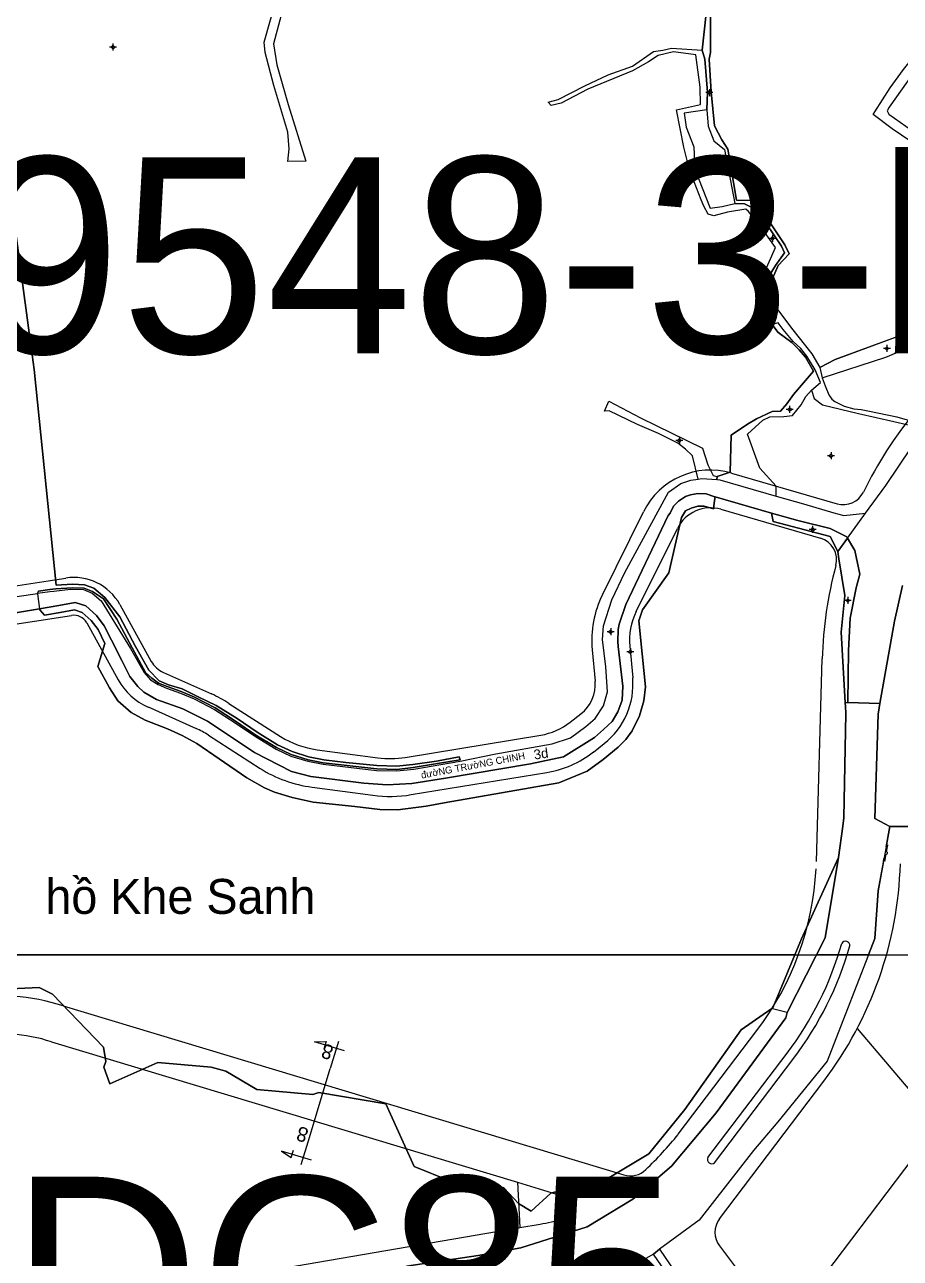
# Model space of a CAD drawing. Extents: x 548357 to 553070, y 1834500 to 1842500.
# Drawn here: x 550659.3 to 550972.2, y 1838391.6 to 1838832.4 of the extents above; entities that cross this region are included whole.
import ezdxf

# ---------------------------------------------------------------- set-up
doc = ezdxf.new("R2010")
doc.units = 0
for name, color, linetype in [('Level 10', 7, 'Continuous'), ('Level 11', 7, 'Continuous'), ('Level 13', 7, 'Continuous'), ('Level 2', 7, 'Continuous'), ('Level 20', 7, 'Continuous'), ('Level 28', 7, 'Continuous'), ('Level 3', 7, 'Continuous'), ('Level 30', 7, 'Continuous'), ('Level 4', 7, 'Continuous'), ('Level 52', 7, 'Continuous'), ('Level 55', 7, 'Continuous'), ('Level 61', 7, 'Continuous'), ('Level 62', 7, 'Continuous'), ('Level 7', 7, 'Continuous')]:
    doc.layers.add(name, color=color, linetype=linetype)

msp = doc.modelspace()

# ---------------------------------------------------------------- linework, layer by layer
at = {"layer": 'Level 10'}
for p, q in [((550943.47, 1838709.92), (550944.3, 1838706.24)), ((550906.66, 1838669.83), (550906.78, 1838670.92)), ((550906.01, 1838663.66), (550926.22, 1838657.85)), ((550953.35, 1838648.96), (550959.8, 1838657.78)), ((550949.87, 1838644.19), (550953.35, 1838648.96)), ((550646.53, 1838620.63), (550664.65, 1838623.69)), ((550953.52, 1838590.17), (550964.94, 1838589.87))]:
    msp.add_line(p, q, dxfattribs=at)
for points in [[(550987.32, 1838726.86), (550984.26, 1838729.92), (550996.68, 1838740.72), (550997.89, 1838740.08), (551012.1, 1838754.97), (551014.91, 1838759.31), (551009.2, 1838765.34), (550999.72, 1838773.75), (550982.67, 1838786.15), (550969.31, 1838795.2), (550962.55, 1838800.33), (550963.12, 1838801.26), (550968.65, 1838809.81), (550973.41, 1838816.42), (550983.25, 1838828.66), (550988.16, 1838833.33), (550989.96, 1838835.79), (550991.79, 1838837.58), (550993.92, 1838836.51), (550995.71, 1838836.97), (550999.46, 1838839.62), (551004.37, 1838844.6), (551008.09, 1838849.04)], [(551011.15, 1838847.54), (551002.6, 1838837.38), (550999.82, 1838834.95), (550993.85, 1838833.15), (550988.63, 1838828.71), (550984.05, 1838824.51), (550976.89, 1838815.16), (550968.24, 1838802.92), (550967.53, 1838801.59), (550968.12, 1838800.45), (550992.43, 1838783.25), (551019.03, 1838759.87), (551016.99, 1838757.6), (551008.65, 1838747.37), (551004.22, 1838741.48), (550997.17, 1838736.85), (550990.51, 1838732.17), (550989.32, 1838727.9)], [(550752.78, 1838842.56), (550748.25, 1838825.59), (550749.47, 1838818.07), (550753.49, 1838803.82), (550759.74, 1838783.59), (550753.36, 1838783.44), (550753.86, 1838788.01), (550753.41, 1838793.93), (550748.41, 1838810.7), (550745.26, 1838822.49), (550744.88, 1838826.1), (550749.18, 1838841.41)], [(550901.47, 1838823.28), (550903.51, 1838843.1)], [(550904.34, 1838836.43), (550904.37, 1838822.41), (550903.9, 1838820.01), (550904.65, 1838808.4), (550905.86, 1838796.18), (550908.41, 1838791.21), (550910.61, 1838787.9), (550913.71, 1838769.62), (550918.65, 1838769.57), (550920.56, 1838767.98), (550925.27, 1838762.32), (550930.95, 1838753.74), (550932.51, 1838750.5), (550928.59, 1838746.34), (550926.57, 1838741.65), (550924.84, 1838739.91), (550926.14, 1838734.51), (550928.11, 1838730.97)], [(550926.41, 1838725.21), (550924.7, 1838725.35), (550922.14, 1838739.49), (550921.59, 1838742.17), (550923.57, 1838743.61), (550927.63, 1838752.71), (550922.37, 1838760.18), (550917.97, 1838765.64), (550916.98, 1838766.48), (550910.45, 1838765.4), (550905.53, 1838764.06), (550903.59, 1838764.64), (550901.99, 1838767.59), (550901.05, 1838769.75), (550896.95, 1838780.53), (550894.83, 1838788.64), (550892.29, 1838802.01), (550900.81, 1838803.82), (550900.74, 1838810.07), (550899.17, 1838821.57), (550891.17, 1838822.7), (550885.69, 1838821.32), (550882.29, 1838819.09), (550876.53, 1838815.94), (550860.6, 1838809.29), (550851.07, 1838804.36), (550847.46, 1838803.46), (550846.33, 1838804.69), (550849.94, 1838805.6), (550859.47, 1838810.52), (550867.78, 1838814.51), (550876.58, 1838817.53), (550884.01, 1838822.79), (550887.41, 1838823.22), (550890.51, 1838823.95), (550901.47, 1838823.28)], [(550903.13, 1838802), (550903.29, 1838808.22), (550902.39, 1838820.03), (550901.47, 1838823.28)], [(550903.13, 1838802), (550894.96, 1838800.71), (550895.75, 1838795.78), (550898.42, 1838788.75), (550898.79, 1838780.81), (550904.32, 1838766.76), (550908.51, 1838767.45), (550913.14, 1838768.52)], [(550903.13, 1838802), (550903.56, 1838796.14), (550905.55, 1838790.91), (550909.39, 1838787.84), (550913.14, 1838768.52)], [(550928.11, 1838730.97), (550926.63, 1838730.99), (550925.23, 1838734.39), (550923.81, 1838740.18), (550927.57, 1838746.34), (550930.8, 1838750.81), (550929.75, 1838753.19), (550924.24, 1838761.35), (550919.93, 1838766.68), (550916.56, 1838768.39), (550913.14, 1838768.52)], [(550655.19, 1838765.03), (550660.91, 1838722.22), (550662.65, 1838709.2), (550670.55, 1838632.07), (550676.39, 1838632.46), (550680.72, 1838632.23), (550684, 1838631.07), (550687.95, 1838627.65), (550693.28, 1838620.78), (550698.94, 1838610.21), (550703.7, 1838601.69), (550707.39, 1838597.97), (550710.66, 1838596.53), (550715.59, 1838595.02), (550720.13, 1838592.85), (550721.3, 1838592.27), (550727.76, 1838589.08), (550735.28, 1838584.49), (550742.41, 1838579.63), (550749.65, 1838575.09), (550754.85, 1838572.62), (550760.71, 1838570.77), (550766.27, 1838569.7), (550774.07, 1838568.78), (550785.16, 1838567.7), (550792.14, 1838567.42), (550797.99, 1838568.07), (550806.53, 1838569.22), (550814.61, 1838570.81), (550814.91, 1838569.74), (550806.86, 1838568.37), (550798.19, 1838566.96), (550792.28, 1838566.3), (550785.12, 1838566.43), (550765.95, 1838568.63), (550760.62, 1838569.65), (550754.55, 1838571.56), (550749.28, 1838574.05), (550741.96, 1838578.56), (550734.67, 1838583.46), (550727.42, 1838588.25), (550720, 1838592.07), (550715.25, 1838594.06), (550710.18, 1838595.87), (550707.11, 1838597.06), (550704.77, 1838598.88), (550702.51, 1838600.9), (550697.68, 1838609.7), (550692.28, 1838619.94), (550687.5, 1838627.18), (550683.55, 1838629.86), (550680.57, 1838630.99), (550676.25, 1838631.15), (550670.5, 1838630.85), (550668.25, 1838630.54), (550664.22, 1838629.98), (550663.92, 1838629.2)], [(550928.11, 1838730.97), (550933.35, 1838723.89), (550940.56, 1838714.73), (550943.47, 1838709.92)], [(550906.78, 1838670.92), (550911.38, 1838672.45), (550911.76, 1838685.72), (550917.59, 1838689.68), (550920.82, 1838691.59), (550926.38, 1838694.16), (550929.36, 1838694.28), (550931.7, 1838696.95), (550934.09, 1838700.28), (550941.17, 1838708.6), (550938.29, 1838713.54), (550936.07, 1838716.23), (550933.48, 1838718.81), (550928.45, 1838722.56), (550926.41, 1838725.21)], [(550940.5, 1838701.8), (550943.74, 1838704.56), (550941.76, 1838709.01), (550938.88, 1838713.95), (550936.73, 1838716.62), (550933.98, 1838719.17), (550930.37, 1838723.45), (550928.56, 1838725.9), (550926.41, 1838725.21)], [(550943.47, 1838709.92), (550948.98, 1838712.72), (550987.32, 1838726.86)], [(550944.3, 1838706.24), (550967.06, 1838713.54), (550982.64, 1838720.18), (550984.79, 1838719.24), (550991.13, 1838722.34)], [(550944.3, 1838706.24), (550945.35, 1838703.35), (550946.7, 1838700.13), (550947.77, 1838698.53), (550948.8, 1838697.69), (550952.11, 1838696.07), (550955.65, 1838695.14), (550958.29, 1838694.86), (550961.21, 1838694.29), (550970.99, 1838692.21), (550970.99, 1838692.25), (550977.16, 1838690.49)], [(550900.01, 1838670.01), (550897.92, 1838678.29), (550895.52, 1838680.7), (550892.68, 1838682.83), (550885.79, 1838686.36), (550878.34, 1838689.52), (550868.17, 1838694.43), (550866.52, 1838694.28), (550868.1, 1838697.86), (550879.39, 1838691.86), (550901.49, 1838681.1), (550903.39, 1838675.11), (550905.35, 1838671.33), (550906.78, 1838670.92)], [(550927.9, 1838663.91), (550927.83, 1838667.52), (550922.04, 1838673.87), (550917.57, 1838686.01), (550923.08, 1838691.08), (550925.54, 1838692.27), (550930.61, 1838692.41), (550933.7, 1838692.68), (550936.76, 1838696.56), (550938.5, 1838699.56), (550940.5, 1838701.8)], [(550940.5, 1838701.8), (550941.39, 1838698.85), (550944.42, 1838696.49), (550957.24, 1838693.4), (550969.88, 1838690.63), (550980.71, 1838688.14)], [(550959.8, 1838657.78), (550967.09, 1838667.75), (550980.71, 1838688.14)], [(550663.92, 1838629.2), (550668.36, 1838629.8), (550669.68, 1838629.98), (550675.75, 1838630.65), (550680.39, 1838630.54), (550683.48, 1838629.24), (550686.67, 1838626.57), (550697.14, 1838609.5), (550702.03, 1838600.89), (550704.32, 1838598.28), (550706.99, 1838596.57), (550709.96, 1838595.26), (550715.03, 1838593.55), (550719.86, 1838591.5), (550727.2, 1838587.74), (550734.49, 1838582.94), (550741.75, 1838578.08), (550749.14, 1838573.48), (550754.37, 1838571.01), (550760.56, 1838569.21), (550765.98, 1838568.14), (550785.06, 1838565.9), (550792.31, 1838565.77), (550798.43, 1838566.31), (550814.92, 1838569.19), (550827.71, 1838571.81), (550847.77, 1838575.37), (550854.41, 1838577.57), (550859.8, 1838581.62), (550863.15, 1838584.5), (550866.17, 1838588.99), (550867.54, 1838593.96), (550866.98, 1838602.95), (550865.83, 1838612.66), (550866.17, 1838617.55), (550869.15, 1838626.9), (550873.79, 1838636.62), (550889.38, 1838665.38), (550893.76, 1838668.42), (550897.33, 1838669.64), (550900.01, 1838670.01)], [(550900.01, 1838670.01), (550901.26, 1838670.18), (550906.66, 1838669.83)], [(550906.66, 1838669.83), (550907.73, 1838669.76), (550927.9, 1838663.91)], [(550646.53, 1838620.63), (550664.65, 1838623.69), (550664.7, 1838623.31), (550666.37, 1838621.34), (550671.98, 1838622.29), (550677.17, 1838623.29), (550679.85, 1838622.38), (550683.07, 1838619.5), (550685.56, 1838616.25), (550688.01, 1838611.27), (550685.47, 1838603.02), (550689.62, 1838595.44), (550692.65, 1838590.81), (550697.32, 1838586.64), (550702.43, 1838583.89), (550710.3, 1838580.72), (550715.63, 1838578.39), (550720.83, 1838575.51), (550728.84, 1838570.07), (550738.67, 1838563.28), (550744.98, 1838559.72), (550748.59, 1838558.14), (550754.94, 1838556.28), (550762.42, 1838554.63), (550777.28, 1838553), (550786.2, 1838551.93), (550792.63, 1838551.83), (550802.79, 1838553.19), (550809.22, 1838554.36), (550850.19, 1838561.51), (550860.29, 1838565.66), (550866.07, 1838569.78), (550871.42, 1838574.2), (550874.09, 1838576.96), (550876.44, 1838580.04), (550879.07, 1838585.43), (550880.6, 1838590.84), (550881.11, 1838595.76), (550878.78, 1838619.39), (550880.14, 1838623.32), (550889.53, 1838636.52), (550894.06, 1838656.33), (550895.52, 1838658.65), (550897.49, 1838659.64), (550899.84, 1838660.35), (550902.17, 1838660.36), (550905.52, 1838659.39), (550905.86, 1838662.39), (550906.01, 1838663.66), (550906.01, 1838663.66), (550926.22, 1838657.85), (550926.76, 1838654.91), (550947.19, 1838649.46), (550949.87, 1838644.19), (550950.3, 1838641.5), (550952.4, 1838628.41), (550951.06, 1838615.33), (550952.57, 1838590.19), (550952.66, 1838588.65), (550952.79, 1838586.46)], [(550664.65, 1838623.69), (550671.52, 1838624.85), (550677.36, 1838625.97), (550681.19, 1838624.67), (550684.99, 1838621.28), (550687.78, 1838617.63), (550690.33, 1838612.44), (550694.04, 1838605.23), (550696.85, 1838599.52), (550699.76, 1838595.88), (550701.94, 1838593.9), (550706.37, 1838591.25), (550715.81, 1838587.95), (550724.59, 1838583.48), (550741.45, 1838572.33), (550754.65, 1838565.59), (550761.53, 1838563.8), (550780.46, 1838561.35), (550788.82, 1838560.74), (550797.7, 1838561.24), (550809.65, 1838563.17), (550840.11, 1838568.33), (550851.82, 1838570.78), (550862.93, 1838577.7), (550866.2, 1838580.49), (550869.3, 1838583.35), (550871.23, 1838586.91), (550872.83, 1838590.99), (550873.01, 1838596), (550871.44, 1838610.22), (550871.34, 1838611.96), (550871.45, 1838616.31), (550871.75, 1838618.2), (550874.11, 1838625.25), (550889.27, 1838656.95), (550890.01, 1838657.83), (550891.19, 1838660.29), (550893, 1838662.07), (550895.43, 1838663.77), (550897.21, 1838664.44), (550899.82, 1838664.84), (550902.83, 1838664.72), (550906, 1838663.66), (550906.01, 1838663.66)], [(550664.65, 1838623.69), (550664.7, 1838623.31), (550666.37, 1838621.34), (550671.98, 1838622.29), (550677.17, 1838623.29), (550679.85, 1838622.38), (550683.07, 1838619.5), (550685.56, 1838616.25), (550688.01, 1838611.27), (550685.47, 1838603.02), (550689.62, 1838595.44), (550692.65, 1838590.81), (550697.32, 1838586.64), (550702.43, 1838583.89), (550710.3, 1838580.72), (550715.63, 1838578.39), (550720.83, 1838575.51), (550728.84, 1838570.07), (550738.67, 1838563.28), (550744.98, 1838559.72), (550748.59, 1838558.14), (550754.94, 1838556.28), (550762.42, 1838554.63), (550777.28, 1838553), (550786.2, 1838551.93), (550792.63, 1838551.83), (550802.79, 1838553.19), (550809.22, 1838554.36), (550850.19, 1838561.51), (550860.29, 1838565.66), (550866.07, 1838569.78), (550871.42, 1838574.2), (550874.09, 1838576.96), (550876.44, 1838580.04), (550879.07, 1838585.43), (550880.6, 1838590.84), (550881.11, 1838595.76), (550878.78, 1838619.39), (550880.14, 1838623.32), (550889.53, 1838636.52), (550894.06, 1838656.33), (550895.52, 1838658.65), (550897.49, 1838659.64), (550899.84, 1838660.35), (550902.17, 1838660.36), (550905.52, 1838659.39), (550905.86, 1838662.39), (550906.01, 1838663.66), (550906.01, 1838663.66)], [(550927.9, 1838663.91), (550937.58, 1838661.21), (550948.49, 1838657.91), (550952.09, 1838657.04), (550959.8, 1838657.78)], [(550926.22, 1838657.85), (550935.56, 1838655.25), (550947.16, 1838652.39), (550953.08, 1838649.42), (550953.35, 1838648.96)], [(550926.22, 1838657.85), (550926.76, 1838654.91), (550947.19, 1838649.46), (550949.87, 1838644.19)], [(550953.35, 1838648.96), (550956.01, 1838644.47), (550957.72, 1838636.1), (550956.41, 1838631.14), (550954.34, 1838620.29), (550953.73, 1838608.76), (550953.52, 1838590.17)], [(550949.87, 1838644.19), (550950.3, 1838641.5), (550952.4, 1838628.41), (550951.06, 1838615.33), (550952.57, 1838590.19), (550953.52, 1838590.17)], [(550964.94, 1838589.87), (550970.1, 1838619.22), (550973.03, 1838631.96)], [(550645.68, 1838626.45), (550649.83, 1838627.08), (550663.85, 1838629.19), (550663.92, 1838629.2)], [(550663.92, 1838629.2), (550663.9, 1838629.14), (550664.18, 1838627.08), (550664.65, 1838623.69)], [(550795.77, 1838388.77), (550821.34, 1838392.56), (550836.61, 1838395.34), (550860.29, 1838402.85), (550876.59, 1838412.74), (550890.47, 1838424.54), (550906.4, 1838443.56), (550931.31, 1838477.52), (550931.74, 1838479.43), (550945.37, 1838506.08), (550950.14, 1838534.81), (550951.69, 1838545.99), (550952.1, 1838548.93), (550952.8, 1838586.3), (550952.79, 1838586.46), (550952.66, 1838588.65), (550952.57, 1838590.19), (550953.52, 1838590.17), (550964.94, 1838589.87)], [(550964.94, 1838589.87), (550964.66, 1838588.31), (550964.26, 1838586.01), (550963.11, 1838548.72), (550968.49, 1838545.91), (550964.3, 1838522.93), (550963.11, 1838505.86), (550946.08, 1838461.99), (550928.45, 1838440.34), (550919.75, 1838430.16), (550900.4, 1838405.21), (550886.19, 1838394.83), (550883.97, 1838393.01), (550871.99, 1838386.25)], [(550990.43, 1838545.81), (550971.35, 1838545.9), (550968.49, 1838545.91), (550963.11, 1838548.72), (550964.26, 1838586.01), (550964.66, 1838588.31), (550964.94, 1838589.87)], [(550952.79, 1838586.46), (550952.8, 1838586.3), (550952.1, 1838548.93), (550951.69, 1838545.99), (550950.14, 1838534.81), (550936.97, 1838505.74), (550934.58, 1838500), (550926.69, 1838481.07), (550923.23, 1838478.65), (550915.39, 1838473.17), (550895.22, 1838444.74), (550882.35, 1838428.96), (550868.66, 1838420.66), (550847.33, 1838414.81), (550840.27, 1838408.42), (550835.82, 1838411.12), (550830.52, 1838416.72), (550819.7, 1838417.49), (550811.5, 1838419.13), (550798.48, 1838424.45), (550788.39, 1838446.84), (550764.47, 1838450.87), (550762.31, 1838450.11), (550742.33, 1838451.88), (550731.21, 1838458.41), (550725.98, 1838459.83), (550706.89, 1838461.58), (550689.75, 1838453.98), (550687.57, 1838459.92), (550688.27, 1838461.88), (550687.43, 1838467.01), (550669.3, 1838485.97), (550664.52, 1838488.38), (550641.36, 1838487.24)], [(550641.36, 1838487.24), (550664.52, 1838488.38), (550669.3, 1838485.97), (550687.43, 1838467.01), (550688.27, 1838461.88), (550687.57, 1838459.92), (550689.75, 1838453.98), (550706.89, 1838461.58), (550725.98, 1838459.83), (550731.21, 1838458.41), (550742.33, 1838451.88), (550762.31, 1838450.11), (550764.47, 1838450.87), (550788.39, 1838446.84), (550798.48, 1838424.45), (550811.5, 1838419.13), (550819.7, 1838417.49), (550830.52, 1838416.72), (550835.82, 1838411.12), (550840.27, 1838408.42), (550847.33, 1838414.81), (550868.66, 1838420.66), (550882.35, 1838428.96), (550895.22, 1838444.74), (550915.39, 1838473.17), (550923.23, 1838478.65), (550926.69, 1838481.07), (550934.58, 1838500), (550936.97, 1838505.74), (550950.14, 1838534.81), (550945.37, 1838506.08), (550931.74, 1838479.43), (550931.31, 1838477.52), (550906.4, 1838443.56), (550890.47, 1838424.54), (550876.59, 1838412.74), (550860.29, 1838402.85), (550836.61, 1838395.34), (550821.34, 1838392.56), (550795.77, 1838388.77)], [(550918.76, 1838344.1), (550917.76, 1838343.79), (550912.54, 1838350.56), (550908.96, 1838353.95), (550904.92, 1838359.58), (550905.32, 1838359.9), (550900.64, 1838367.12), (550901.44, 1838367.68), (550883.97, 1838393.01), (550886.19, 1838394.83), (550905.44, 1838366.54), (550909.77, 1838359.51), (550914.74, 1838352.67), (550917.97, 1838346.92), (550918.76, 1838344.1)]]:
    msp.add_lwpolyline(points, dxfattribs=at)
at = {"layer": 'Level 11'}
for p, q in [((550690.85, 1838825.63), (550690.85, 1838825.01)), ((550690.23, 1838824.38), (550689.6, 1838824.38)), ((550690.85, 1838825.01), (550690.23, 1838824.38)), ((550690.23, 1838824.38), (550690.85, 1838823.76)), ((550691.48, 1838824.38), (550690.85, 1838825.01)), ((550690.85, 1838823.76), (550691.48, 1838824.38)), ((550690.85, 1838823.76), (550690.85, 1838823.13)), ((550692.1, 1838824.38), (550691.48, 1838824.38)), ((550903.36, 1838808.14), (550902.73, 1838808.14)), ((550903.98, 1838808.77), (550903.36, 1838808.14)), ((550903.36, 1838808.14), (550903.98, 1838807.52)), ((550903.98, 1838809.39), (550903.98, 1838808.77)), ((550904.61, 1838808.14), (550903.98, 1838808.77)), ((550903.98, 1838807.52), (550904.61, 1838808.14)), ((550905.23, 1838808.14), (550904.61, 1838808.14)), ((550903.98, 1838807.52), (550903.98, 1838806.89)), ((550903.45, 1838783.54), (550902.82, 1838783.54)), ((550904.07, 1838784.17), (550903.45, 1838783.54)), ((550903.45, 1838783.54), (550904.07, 1838782.92)), ((550904.07, 1838784.79), (550904.07, 1838784.17)), ((550904.7, 1838783.54), (550904.07, 1838784.17)), ((550904.07, 1838782.92), (550904.7, 1838783.54)), ((550904.07, 1838782.92), (550904.07, 1838782.29)), ((550905.32, 1838783.54), (550904.7, 1838783.54)), ((550925.93, 1838756.04), (550925.3, 1838756.04)), ((550926.55, 1838756.67), (550925.93, 1838756.04)), ((550925.93, 1838756.04), (550926.55, 1838755.42)), ((550926.55, 1838757.29), (550926.55, 1838756.67)), ((550927.18, 1838756.04), (550926.55, 1838756.67)), ((550926.55, 1838755.42), (550927.18, 1838756.04)), ((550926.55, 1838755.42), (550926.55, 1838754.79)), ((550927.8, 1838756.04), (550927.18, 1838756.04)), ((550966.8, 1838716.71), (550966.17, 1838716.71)), ((550967.42, 1838717.33), (550966.8, 1838716.71)), ((550966.8, 1838716.71), (550967.42, 1838716.08)), ((550967.42, 1838717.96), (550967.42, 1838717.33)), ((550968.05, 1838716.71), (550967.42, 1838717.33)), ((550967.42, 1838716.08), (550968.05, 1838716.71)), ((550967.42, 1838716.08), (550967.42, 1838715.46)), ((550968.67, 1838716.71), (550968.05, 1838716.71)), ((550932.06, 1838694.91), (550931.43, 1838694.91)), ((550932.68, 1838695.53), (550932.06, 1838694.91)), ((550932.06, 1838694.91), (550932.68, 1838694.28)), ((550932.68, 1838696.16), (550932.68, 1838695.53)), ((550933.31, 1838694.91), (550932.68, 1838695.53)), ((550932.68, 1838694.28), (550933.31, 1838694.91)), ((550932.68, 1838694.28), (550932.68, 1838693.66)), ((550933.93, 1838694.91), (550933.31, 1838694.91)), ((550893.28, 1838685.09), (550893.28, 1838684.47)), ((550892.65, 1838683.84), (550892.03, 1838683.84)), ((550893.28, 1838684.47), (550892.65, 1838683.84)), ((550892.65, 1838683.84), (550893.28, 1838683.22)), ((550893.9, 1838683.84), (550893.28, 1838684.47)), ((550893.28, 1838683.22), (550893.9, 1838683.84)), ((550893.28, 1838683.22), (550893.28, 1838682.59)), ((550894.53, 1838683.84), (550893.9, 1838683.84)), ((550946.84, 1838678.34), (550946.22, 1838678.34)), ((550947.47, 1838678.96), (550946.84, 1838678.34)), ((550946.84, 1838678.34), (550947.47, 1838677.71)), ((550947.47, 1838679.59), (550947.47, 1838678.96)), ((550948.09, 1838678.34), (550947.47, 1838678.96)), ((550947.47, 1838677.71), (550948.09, 1838678.34)), ((550947.47, 1838677.71), (550947.47, 1838677.09)), ((550948.72, 1838678.34), (550948.09, 1838678.34)), ((550940.28, 1838652.06), (550939.65, 1838652.06)), ((550940.9, 1838652.68), (550940.28, 1838652.06)), ((550940.28, 1838652.06), (550940.9, 1838651.43)), ((550940.9, 1838653.31), (550940.9, 1838652.68)), ((550941.53, 1838652.06), (550940.9, 1838652.68)), ((550940.9, 1838651.43), (550941.53, 1838652.06)), ((550940.9, 1838651.43), (550940.9, 1838650.81)), ((550942.15, 1838652.06), (550941.53, 1838652.06)), ((550953.44, 1838627.28), (550952.82, 1838626.65)), ((550953.44, 1838627.9), (550953.44, 1838627.28)), ((550954.07, 1838626.65), (550953.44, 1838627.28)), ((550952.82, 1838626.65), (550952.19, 1838626.65)), ((550952.82, 1838626.65), (550953.44, 1838626.03)), ((550953.44, 1838626.03), (550954.07, 1838626.65)), ((550953.44, 1838626.03), (550953.44, 1838625.4)), ((550954.69, 1838626.65), (550954.07, 1838626.65)), ((550868.1, 1838615.46), (550867.48, 1838615.46)), ((550868.73, 1838616.08), (550868.1, 1838615.46)), ((550868.1, 1838615.46), (550868.73, 1838614.83)), ((550868.73, 1838616.71), (550868.73, 1838616.08)), ((550869.35, 1838615.46), (550868.73, 1838616.08)), ((550868.73, 1838614.83), (550869.35, 1838615.46)), ((550868.73, 1838614.83), (550868.73, 1838614.21)), ((550869.98, 1838615.46), (550869.35, 1838615.46)), ((550875.76, 1838609.58), (550875.76, 1838608.96)), ((550875.13, 1838608.33), (550874.51, 1838608.33)), ((550875.76, 1838608.96), (550875.13, 1838608.33)), ((550875.13, 1838608.33), (550875.76, 1838607.71)), ((550876.38, 1838608.33), (550875.76, 1838608.96)), ((550875.76, 1838607.71), (550876.38, 1838608.33)), ((550875.76, 1838607.71), (550875.76, 1838607.08)), ((550877.01, 1838608.33), (550876.38, 1838608.33))]:
    msp.add_line(p, q, dxfattribs=at)
for centre in [(550690.85, 1838824.38), (550903.98, 1838808.14), (550904.07, 1838783.54), (550926.55, 1838756.04), (550967.42, 1838716.71), (550932.68, 1838694.91), (550893.28, 1838683.84), (550947.47, 1838678.34), (550940.9, 1838652.06), (550953.44, 1838626.65), (550868.73, 1838615.46), (550875.76, 1838608.33)]:
    msp.add_circle(centre, 0.15, dxfattribs=at)
at = {"layer": 'Level 13'}
for points in [[(550762.92, 1838468.99), (550767.08, 1838469.01), (550766.27, 1838466.29)], [(550773.59, 1838465.78), (550762.92, 1838468.99)], [(550771.41, 1838469.08), (550768.49, 1838459.38)], [(550761.08, 1838434.8), (550768.49, 1838459.38)], [(550758.16, 1838425.11), (550761.08, 1838434.8)], [(550751.13, 1838429.87), (550754.59, 1838427.56), (550755.41, 1838430.27)], [(550761.8, 1838426.66), (550751.13, 1838429.87)]]:
    msp.add_lwpolyline(points, dxfattribs=at)
at = {"layer": 'Level 2'}
for p, q in [((550928.56, 1838725.9), (550926.41, 1838725.21)), ((550926.41, 1838725.21), (550928.45, 1838722.56)), ((550930.37, 1838723.45), (550928.56, 1838725.9)), ((550987.32, 1838726.86), (550948.98, 1838712.72)), ((550933.98, 1838719.17), (550930.37, 1838723.45)), ((550936.07, 1838716.23), (550938.29, 1838713.54)), ((550948.98, 1838712.72), (550943.47, 1838709.92)), ((550943.74, 1838704.56), (550941.76, 1838709.01)), ((550943.47, 1838709.92), (550944.3, 1838706.24)), ((550940.5, 1838701.8), (550943.74, 1838704.56)), ((550934.09, 1838700.28), (550931.7, 1838696.95)), ((550926.38, 1838694.16), (550920.82, 1838691.59)), ((550929.36, 1838694.28), (550926.38, 1838694.16)), ((550931.7, 1838696.95), (550929.36, 1838694.28)), ((550917.59, 1838689.68), (550911.76, 1838685.72)), ((550920.82, 1838691.59), (550917.59, 1838689.68)), ((550906.78, 1838670.92), (550906.66, 1838669.83)), ((550906.01, 1838663.66), (550905.86, 1838662.39)), ((550926.22, 1838657.85), (550906.01, 1838663.66)), ((550905.52, 1838659.39), (550902.17, 1838660.36)), ((550905.86, 1838662.39), (550905.52, 1838659.39)), ((550894.06, 1838656.33), (550889.53, 1838636.52)), ((550935.56, 1838655.25), (550926.22, 1838657.85)), ((550926.76, 1838654.91), (550926.22, 1838657.85)), ((550947.19, 1838649.46), (550926.76, 1838654.91)), ((550947.16, 1838652.39), (550935.56, 1838655.25)), ((550953.08, 1838649.42), (550947.16, 1838652.39)), ((550949.87, 1838644.19), (550947.19, 1838649.46)), ((550953.35, 1838648.96), (550953.08, 1838649.42)), ((550949.87, 1838644.19), (550953.35, 1838648.96)), ((550953.35, 1838648.96), (550949.87, 1838644.19)), ((550950.3, 1838641.5), (550949.87, 1838644.19)), ((550952.4, 1838628.41), (550950.3, 1838641.5)), ((550952.4, 1838628.41), (550951.06, 1838615.33)), ((550951.06, 1838615.33), (550952.4, 1838628.41)), ((550954.34, 1838620.29), (550956.41, 1838631.14)), ((550666.37, 1838621.34), (550664.7, 1838623.31)), ((550685.56, 1838616.25), (550683.07, 1838619.5)), ((550878.78, 1838619.39), (550881.11, 1838595.76)), ((550953.73, 1838608.76), (550954.34, 1838620.29)), ((550951.06, 1838615.33), (550952.57, 1838590.19)), ((550952.57, 1838590.19), (550951.06, 1838615.33)), ((550881.11, 1838595.76), (550880.6, 1838590.84)), ((550880.6, 1838590.84), (550879.07, 1838585.43)), ((550952.66, 1838588.65), (550952.57, 1838590.19)), ((550952.79, 1838586.46), (550952.66, 1838588.65)), ((550964.66, 1838588.31), (550964.26, 1838586.01)), ((550964.94, 1838589.87), (550964.66, 1838588.31)), ((550702.43, 1838583.89), (550697.32, 1838586.64)), ((550710.3, 1838580.72), (550702.43, 1838583.89)), ((550879.07, 1838585.43), (550876.44, 1838580.04)), ((550952.8, 1838586.3), (550952.79, 1838586.46)), ((550964.26, 1838586.01), (550963.11, 1838548.72)), ((550715.63, 1838578.39), (550710.3, 1838580.72)), ((550876.44, 1838580.04), (550874.09, 1838576.96)), ((550720.83, 1838575.51), (550715.63, 1838578.39)), ((550874.09, 1838576.96), (550871.42, 1838574.2)), ((550871.42, 1838574.2), (550866.07, 1838569.78)), ((550860.29, 1838565.66), (550850.19, 1838561.51)), ((550866.07, 1838569.78), (550860.29, 1838565.66)), ((550754.94, 1838556.28), (550748.59, 1838558.14)), ((550762.42, 1838554.63), (550754.94, 1838556.28)), ((550963.11, 1838548.72), (550968.49, 1838545.91)), ((550950.14, 1838534.81), (550951.69, 1838545.99)), ((550915.39, 1838473.17), (550923.23, 1838478.65)), ((550923.23, 1838478.65), (550926.69, 1838481.07)), ((550895.22, 1838444.74), (550915.39, 1838473.17)), ((550687.43, 1838467.01), (550688.27, 1838461.88)), ((550688.27, 1838461.88), (550687.57, 1838459.92)), ((550882.35, 1838428.96), (550895.22, 1838444.74)), ((550868.66, 1838420.66), (550882.35, 1838428.96)), ((550847.33, 1838414.81), (550868.66, 1838420.66)), ((550819.7, 1838417.49), (550830.52, 1838416.72)), ((550830.52, 1838416.72), (550835.82, 1838411.12))]:
    msp.add_line(p, q, dxfattribs=at)
for points in [[(550928.45, 1838722.56), (550933.48, 1838718.81), (550936.07, 1838716.23)], [(550944.3, 1838706.24), (550967.06, 1838713.54), (550982.64, 1838720.18)], [(550941.76, 1838709.01), (550938.88, 1838713.95), (550936.73, 1838716.62), (550933.98, 1838719.17)], [(550938.29, 1838713.54), (550941.17, 1838708.6), (550934.09, 1838700.28)], [(550936.76, 1838696.56), (550938.5, 1838699.56), (550940.5, 1838701.8)], [(550927.83, 1838667.52), (550922.04, 1838673.87), (550917.57, 1838686.01), (550923.08, 1838691.08), (550925.54, 1838692.27), (550930.61, 1838692.41), (550933.7, 1838692.68), (550936.76, 1838696.56)], [(550911.76, 1838685.72), (550911.38, 1838672.45), (550906.78, 1838670.92)], [(550906.66, 1838669.83), (550907.73, 1838669.76), (550927.9, 1838663.91), (550927.83, 1838667.52)], [(550902.17, 1838660.36), (550899.84, 1838660.35), (550897.49, 1838659.64), (550895.52, 1838658.65), (550894.06, 1838656.33)], [(550926.22, 1838657.85), (550926.76, 1838654.91), (550947.19, 1838649.46), (550949.87, 1838644.19)], [(550956.41, 1838631.14), (550957.72, 1838636.1), (550956.01, 1838644.47), (550953.35, 1838648.96)], [(550949.87, 1838644.19), (550950.3, 1838641.5), (550952.4, 1838628.41)], [(550889.53, 1838636.52), (550880.14, 1838623.32), (550878.78, 1838619.39)], [(550973.03, 1838631.96), (550970.1, 1838619.22), (550964.94, 1838589.87)], [(550664.7, 1838623.31), (550664.65, 1838623.69), (550646.53, 1838620.63), (550646.89, 1838618.05)], [(550683.07, 1838619.5), (550679.85, 1838622.38), (550677.17, 1838623.29), (550671.98, 1838622.29), (550666.37, 1838621.34)], [(550697.32, 1838586.64), (550692.65, 1838590.81), (550689.62, 1838595.44), (550685.47, 1838603.02), (550688.01, 1838611.27), (550685.56, 1838616.25)], [(550952.57, 1838590.19), (550953.52, 1838590.17), (550953.73, 1838608.76)], [(550951.69, 1838545.99), (550952.1, 1838548.93), (550952.8, 1838586.3)], [(550738.67, 1838563.28), (550728.84, 1838570.07), (550720.83, 1838575.51)], [(550748.59, 1838558.14), (550744.98, 1838559.72), (550738.67, 1838563.28)], [(550850.19, 1838561.51), (550809.22, 1838554.36), (550802.79, 1838553.19)], [(550802.79, 1838553.19), (550792.63, 1838551.83), (550786.2, 1838551.93), (550777.28, 1838553), (550762.42, 1838554.63)], [(550968.49, 1838545.91), (550971.35, 1838545.9), (550990.43, 1838545.81)], [(550926.69, 1838481.07), (550934.58, 1838500), (550936.97, 1838505.74), (550950.14, 1838534.81)], [(550641.36, 1838487.24), (550664.52, 1838488.38), (550669.3, 1838485.97), (550687.43, 1838467.01)], [(550687.57, 1838459.92), (550689.75, 1838453.98), (550706.89, 1838461.58)], [(550706.89, 1838461.58), (550725.98, 1838459.83), (550731.21, 1838458.41)], [(550731.21, 1838458.41), (550742.33, 1838451.88), (550762.31, 1838450.11)], [(550762.31, 1838450.11), (550764.47, 1838450.87), (550788.39, 1838446.84), (550798.48, 1838424.45)], [(550798.48, 1838424.45), (550811.5, 1838419.13), (550819.7, 1838417.49)], [(550835.82, 1838411.12), (550840.27, 1838408.42), (550847.33, 1838414.81)]]:
    msp.add_lwpolyline(points, dxfattribs=at)
at = {"layer": 'Level 20'}
msp.add_lwpolyline([(550973.03, 1838631.96), (550970.1, 1838619.22), (550964.94, 1838589.87), (550953.52, 1838590.17), (550953.73, 1838608.76), (550954.34, 1838620.29), (550956.41, 1838631.14), (550957.72, 1838636.1), (550956.01, 1838644.47), (550953.35, 1838648.96), (550959.8, 1838657.78), (550967.09, 1838667.75), (550980.71, 1838688.14)], dxfattribs=at)
at = {"layer": 'Level 3'}
for p, q in [((550901.47, 1838823.28), (550902.39, 1838820.03)), ((550903.9, 1838820.01), (550904.37, 1838822.41)), ((550902.39, 1838820.03), (550903.29, 1838808.22)), ((550904.65, 1838808.4), (550903.9, 1838820.01)), ((550920.56, 1838767.98), (550918.65, 1838769.57)), ((550919.93, 1838766.68), (550924.24, 1838761.35)), ((550924.24, 1838761.35), (550929.75, 1838753.19)), ((550930.8, 1838750.81), (550927.57, 1838746.34)), ((550929.75, 1838753.19), (550930.8, 1838750.81)), ((550927.57, 1838746.34), (550923.81, 1838740.18)), ((550923.81, 1838740.18), (550925.23, 1838734.39)), ((550925.23, 1838734.39), (550926.63, 1838730.99)), ((550926.63, 1838730.99), (550928.11, 1838730.97)), ((550895.43, 1838663.77), (550893, 1838662.07)), ((550897.21, 1838664.44), (550895.43, 1838663.77)), ((550906, 1838663.66), (550902.83, 1838664.72)), ((550906.01, 1838663.66), (550906, 1838663.66)), ((550893, 1838662.07), (550891.19, 1838660.29)), ((550889.27, 1838656.95), (550874.11, 1838625.25)), ((550889.53, 1838636.52), (550894.06, 1838656.33)), ((550880.14, 1838623.32), (550889.53, 1838636.52)), ((550676.25, 1838631.15), (550680.57, 1838630.99)), ((550671.98, 1838622.29), (550677.17, 1838623.29)), ((550677.17, 1838623.29), (550679.85, 1838622.38)), ((550681.19, 1838624.67), (550677.36, 1838625.97)), ((550874.11, 1838625.25), (550871.75, 1838618.2)), ((550679.85, 1838622.38), (550683.07, 1838619.5)), ((550683.07, 1838619.5), (550685.56, 1838616.25)), ((550690.33, 1838612.44), (550687.78, 1838617.63)), ((550694.04, 1838605.23), (550690.33, 1838612.44)), ((550685.47, 1838603.02), (550689.62, 1838595.44)), ((550707.11, 1838597.06), (550710.18, 1838595.87)), ((550715.59, 1838595.02), (550710.66, 1838596.53)), ((550710.18, 1838595.87), (550715.25, 1838594.06)), ((550873.01, 1838596), (550872.83, 1838590.99)), ((550872.83, 1838590.99), (550871.23, 1838586.91)), ((550879.07, 1838585.43), (550880.6, 1838590.84)), ((550697.32, 1838586.64), (550702.43, 1838583.89)), ((550702.43, 1838583.89), (550710.3, 1838580.72)), ((550869.3, 1838583.35), (550866.2, 1838580.49)), ((550871.23, 1838586.91), (550869.3, 1838583.35)), ((550876.44, 1838580.04), (550879.07, 1838585.43)), ((550710.3, 1838580.72), (550715.63, 1838578.39)), ((550866.2, 1838580.49), (550862.93, 1838577.7)), ((550874.09, 1838576.96), (550876.44, 1838580.04)), ((550715.63, 1838578.39), (550720.83, 1838575.51)), ((550862.93, 1838577.7), (550851.82, 1838570.78)), ((550871.42, 1838574.2), (550874.09, 1838576.96)), ((550749.28, 1838574.05), (550754.55, 1838571.56)), ((550754.55, 1838571.56), (550760.62, 1838569.65)), ((550766.27, 1838569.7), (550760.71, 1838570.77)), ((550866.07, 1838569.78), (550871.42, 1838574.2)), ((550792.14, 1838567.42), (550785.16, 1838567.7)), ((550797.99, 1838568.07), (550792.14, 1838567.42)), ((550806.53, 1838569.22), (550797.99, 1838568.07)), ((550806.86, 1838568.37), (550814.91, 1838569.74)), ((550850.19, 1838561.51), (550860.29, 1838565.66)), ((550860.29, 1838565.66), (550866.07, 1838569.78)), ((550738.67, 1838563.28), (550744.98, 1838559.72)), ((550788.82, 1838560.74), (550780.46, 1838561.35)), ((550797.7, 1838561.24), (550788.82, 1838560.74)), ((550809.65, 1838563.17), (550797.7, 1838561.24)), ((550792.63, 1838551.83), (550802.79, 1838553.19))]:
    msp.add_line(p, q, dxfattribs=at)
for points in [[(550904.79, 1838857.16), (550903.51, 1838843.1), (550901.47, 1838823.28)], [(550904.37, 1838822.41), (550904.34, 1838836.43), (550904.84, 1838840.19)], [(550903.29, 1838808.22), (550903.13, 1838802), (550903.56, 1838796.14), (550905.55, 1838790.91), (550909.39, 1838787.84), (550913.14, 1838768.52)], [(550908.41, 1838791.21), (550905.86, 1838796.18), (550904.65, 1838808.4)], [(550918.65, 1838769.57), (550913.71, 1838769.62), (550910.61, 1838787.9), (550908.41, 1838791.21)], [(550913.14, 1838768.52), (550916.56, 1838768.39), (550919.93, 1838766.68)], [(550680.72, 1838632.23), (550676.39, 1838632.46), (550670.55, 1838632.07), (550662.65, 1838709.2), (550660.91, 1838722.22), (550655.19, 1838765.03), (550645.82, 1838763.05)], [(550928.11, 1838730.97), (550926.14, 1838734.51), (550924.84, 1838739.91), (550926.57, 1838741.65), (550928.59, 1838746.34), (550932.51, 1838750.5), (550930.95, 1838753.74), (550925.27, 1838762.32), (550920.56, 1838767.98)], [(550902.83, 1838664.72), (550899.82, 1838664.84), (550897.21, 1838664.44)], [(550902.17, 1838660.36), (550905.52, 1838659.39), (550905.86, 1838662.39), (550906.01, 1838663.66)], [(550891.19, 1838660.29), (550890.01, 1838657.83), (550889.27, 1838656.95)], [(550894.06, 1838656.33), (550895.52, 1838658.65), (550897.49, 1838659.64), (550899.84, 1838660.35), (550902.17, 1838660.36)], [(550693.28, 1838620.78), (550687.95, 1838627.65), (550684, 1838631.07), (550680.72, 1838632.23)], [(550639.95, 1838626.61), (550645.08, 1838627.32), (550645.68, 1838626.45), (550649.83, 1838627.08), (550663.85, 1838629.19), (550663.92, 1838629.2), (550664.22, 1838629.98)], [(550664.22, 1838629.98), (550668.25, 1838630.54), (550670.5, 1838630.85), (550676.25, 1838631.15)], [(550680.57, 1838630.99), (550683.55, 1838629.86), (550687.5, 1838627.18)], [(550687.5, 1838627.18), (550692.28, 1838619.94), (550697.68, 1838609.7)], [(550677.36, 1838625.97), (550671.52, 1838624.85), (550664.65, 1838623.69)], [(550664.65, 1838623.69), (550664.7, 1838623.31), (550666.37, 1838621.34), (550671.98, 1838622.29)], [(550687.78, 1838617.63), (550684.99, 1838621.28), (550681.19, 1838624.67)], [(550880.6, 1838590.84), (550881.11, 1838595.76), (550878.78, 1838619.39), (550880.14, 1838623.32)], [(550710.66, 1838596.53), (550707.39, 1838597.97), (550703.7, 1838601.69), (550698.94, 1838610.21), (550693.28, 1838620.78)], [(550685.56, 1838616.25), (550688.01, 1838611.27), (550685.47, 1838603.02)], [(550871.75, 1838618.2), (550871.45, 1838616.31), (550871.34, 1838611.96)], [(550697.68, 1838609.7), (550702.51, 1838600.9), (550704.77, 1838598.88), (550707.11, 1838597.06)], [(550871.34, 1838611.96), (550871.44, 1838610.22), (550873.01, 1838596)], [(550699.76, 1838595.88), (550696.85, 1838599.52), (550694.04, 1838605.23)], [(550689.62, 1838595.44), (550692.65, 1838590.81), (550697.32, 1838586.64)], [(550724.59, 1838583.48), (550715.81, 1838587.95), (550706.37, 1838591.25), (550701.94, 1838593.9), (550699.76, 1838595.88)], [(550715.25, 1838594.06), (550720, 1838592.07), (550727.42, 1838588.25), (550734.67, 1838583.46), (550741.96, 1838578.56), (550749.28, 1838574.05)], [(550735.28, 1838584.49), (550727.76, 1838589.08), (550721.3, 1838592.27), (550720.13, 1838592.85), (550715.59, 1838595.02)], [(550754.65, 1838565.59), (550741.45, 1838572.33), (550724.59, 1838583.48)], [(550749.65, 1838575.09), (550742.41, 1838579.63), (550735.28, 1838584.49)], [(550720.83, 1838575.51), (550728.84, 1838570.07), (550738.67, 1838563.28)], [(550760.71, 1838570.77), (550754.85, 1838572.62), (550749.65, 1838575.09)], [(550814.91, 1838569.74), (550814.61, 1838570.81), (550806.53, 1838569.22)], [(550851.82, 1838570.78), (550840.11, 1838568.33), (550809.65, 1838563.17)], [(550780.46, 1838561.35), (550761.53, 1838563.8), (550754.65, 1838565.59)], [(550760.62, 1838569.65), (550765.95, 1838568.63), (550785.12, 1838566.43), (550792.28, 1838566.3), (550798.19, 1838566.96), (550806.86, 1838568.37)], [(550785.16, 1838567.7), (550774.07, 1838568.78), (550766.27, 1838569.7)], [(550802.79, 1838553.19), (550809.22, 1838554.36), (550850.19, 1838561.51)], [(550744.98, 1838559.72), (550748.59, 1838558.14), (550754.94, 1838556.28)], [(550754.94, 1838556.28), (550762.42, 1838554.63), (550777.28, 1838553)], [(550777.28, 1838553), (550786.2, 1838551.93), (550792.63, 1838551.83)]]:
    msp.add_lwpolyline(points, dxfattribs=at)
at = {"layer": 'Level 30'}
for p, q in [((550911.9, 1838672.18), (550949.61, 1838661.22)), ((550865.78, 1838628.71), (550880.47, 1838658.36)), ((550908.13, 1838659.21), (550943.69, 1838648.88)), ((550877.88, 1838622.71), (550892.56, 1838652.37)), ((550693.31, 1838625.21), (550704.57, 1838604.87)), ((550625.05, 1838613.55), (550676.07, 1838621.31)), ((550681.5, 1838618.67), (550692.76, 1838598.33)), ((550875.56, 1838610.26), (550876.59, 1838599.04)), ((550862.11, 1838609.03), (550863.15, 1838597.8)), ((550942.24, 1838533.42), (550944.31, 1838605.75)), ((550708.89, 1838600.9), (550726.06, 1838593.24)), ((550703.39, 1838588.58), (550720.55, 1838580.91)), ((550732.29, 1838589.87), (550750.71, 1838578.01)), ((550854.26, 1838583.14), (550858.11, 1838586.14)), ((550724.98, 1838578.51), (550743.5, 1838566.6)), ((550795.27, 1838570.58), (550843.72, 1838578.53)), ((550862.57, 1838572.5), (550866.41, 1838575.5)), ((550763.82, 1838573.33), (550785.55, 1838570.42)), ((550797.46, 1838557.26), (550845.9, 1838565.2)), ((550762.03, 1838559.94), (550783.77, 1838557.04)), ((550673.07, 1838481.78), (550873.44, 1838421.4)), ((550892.88, 1838435.92), (550920.98, 1838473.01)), ((550956.84, 1838473.72), (550979.68, 1838446.83)), ((550668.94, 1838468.93), (550835.44, 1838418.75)), ((550903.5, 1838427.58), (550931.74, 1838464.86)), ((550905.86, 1838425.73), (550934.13, 1838463.05)), ((550907.61, 1838405.68), (550944.89, 1838454.89)), ((550930.3, 1838366.08), (550980.1, 1838431.81)), ((550835.44, 1838418.75), (550836.25, 1838402.55)), ((550748.13, 1838387.52), (550836.25, 1838402.55)), ((550836.25, 1838402.55), (550843.53, 1838403.79)), ((550907.61, 1838396.02), (550930.3, 1838366.08))]:
    msp.add_line(p, q, dxfattribs=at)
for points in [[(550623.02, 1838626.9), (550649.03, 1838630.85), (550667.75, 1838633.7), (550674, 1838634.65)], [(550835.44, 1838418.75), (550850.93, 1838414.09), (550851.5, 1838405.64)]]:
    msp.add_lwpolyline(points, dxfattribs=at)
for centre, radius, start, end in [((551089.25, 1838601.61), 145, 127.2058, 153.9083), ((550904.44, 1838646.49), 26.75, 73.805, 153.6501), ((550951.84, 1838668.9), 8, 253.805, 333.9083), ((550904.44, 1838646.49), 13.25, 73.805, 153.6499), ((550941.46, 1838641.2), 8, 345.0047, 73.805), ((551089.25, 1838601.61), 145, 165.0047, 178.3637), ((550676.91, 1838616.12), 18.75, 28.9799, 98.9246), ((550898.71, 1838612.39), 36.75, 153.6499, 185.2573), ((550676.91, 1838616.12), 5.25, 28.9799, 99.1784), ((550898.71, 1838612.39), 23.25, 153.6499, 185.2573), ((550712.67, 1838609.35), 9.25, 208.9799, 245.9339), ((550712.67, 1838609.35), 22.75, 208.9799, 245.9339), ((550849.95, 1838596.59), 13.25, 307.9769, 5.2573), ((550849.95, 1838596.59), 26.75, 307.9769, 5.2573), ((550707, 1838550.55), 46.75, 57.2467, 65.9339), ((550839.95, 1838601.47), 23.25, 279.3178, 307.9769), ((550707, 1838550.55), 33.25, 57.2467, 65.9339), ((550768.22, 1838606.28), 33.25, 238.2336, 262.3935), ((550789.89, 1838603.39), 33.25, 262.493, 279.3178), ((550839.95, 1838601.47), 36.75, 279.3178, 307.9769), ((550768.22, 1838606.28), 46.75, 238.079, 262.3935), ((550789.89, 1838603.39), 46.75, 262.4774, 279.3178), ((550837.29, 1838536.42), 105, 322.8512, 356.9259), ((550837.29, 1838536.42), 135, 322.8512, 358.3637), ((550837.29, 1838536.42), 118.5, 322.8512, 344.151), ((550952.65, 1838503.37), 1.53, 354.9, 153.4019), ((550837.29, 1838536.42), 121.5, 322.8512, 344.151), ((550650.51, 1838411.83), 73.5, 72.1299, 100.1852), ((550650.51, 1838411.83), 60, 72.1126, 100.1852), ((550788.16, 1838520.4), 134.55, 313.7976, 321.0778), ((550904.87, 1838426.9), 1.53, 153.4617, 310.5712), ((550875.75, 1838429.06), 8, 253.23, 313.7976), ((550831.75, 1838472.8), 70, 279.6827, 286.3831), ((550913.99, 1838400.85), 8, 142.8512, 217.1514)]:
    msp.add_arc(centre, radius, start, end, dxfattribs=at)
at = {"layer": 'Level 52'}
for p, q in [((550968.49, 1838545.91), (550964.3, 1838522.93)), ((550990.43, 1838545.81), (550968.49, 1838545.91)), ((550967.27, 1838536.83), (550967.76, 1838539.36)), ((550966.64, 1838533.46), (550967.12, 1838536.04)), ((550967.22, 1838538.58), (550967.16, 1838538.59)), ((550967.29, 1838536.83), (550967.27, 1838536.83)), ((550964.3, 1838522.93), (550966.17, 1838533.17)), ((550966.39, 1838534.4), (550966.43, 1838534.39)), ((550964.3, 1838522.93), (550963.11, 1838505.86)), ((550963.11, 1838505.86), (550960.84, 1838500)), ((550571.41, 1838500), (550934.58, 1838500)), ((550934.58, 1838500), (550571.42, 1838500)), ((550926.53, 1838480.69), (550934.58, 1838500)), ((550942.26, 1838500), (550931.74, 1838479.43)), ((550960.83, 1838500), (550942.26, 1838500)), ((550942.26, 1838500), (550960.83, 1838500)), ((550960.83, 1838500), (550960.83, 1838500)), ((550931.74, 1838479.43), (550926.53, 1838480.69))]:
    msp.add_line(p, q, dxfattribs=at)
for points in [[(550968.49, 1838545.91), (550990.43, 1838545.81), (551000, 1838548.49)], [(550967.16, 1838538.59), (550968.49, 1838545.91)], [(550967.76, 1838539.36), (550967.22, 1838538.58)], [(550934.58, 1838500), (550936.97, 1838505.74), (550950.14, 1838534.81)], [(550950.14, 1838534.81), (550945.37, 1838506.08), (550942.26, 1838500)], [(550966.17, 1838533.17), (550966.39, 1838534.4)], [(550966.43, 1838534.39), (550966.64, 1838533.46)], [(550960.83, 1838500), (550963.11, 1838505.86), (550964.3, 1838522.93)]]:
    msp.add_lwpolyline(points, dxfattribs=at)
msp.add_arc((550967.21, 1838536.43), 0.4, 256.9168, 79.1317, dxfattribs=at)
at = {"layer": 'Level 61'}
msp.add_line((549500, 1838500), (553000, 1838500), dxfattribs=at)

# ---------------------------------------------------------------- texts
at = {"layer": 'Level 13'}
for p in [(550770.06, 1838467.31), (550761.15, 1838437.78)]:
    msp.add_text('8', height=5.21, rotation=163.23, dxfattribs=at).set_placement(p)
at = {"layer": 'Level 28'}
msp.add_text('hồ Khe Sanh', height=12.4817, dxfattribs=at).set_placement((550666.71, 1838514.66))
at = {"layer": 'Level 4'}
msp.add_text('đườNG TRườNG CHINH', height=2.5065, rotation=10.751, dxfattribs=at).set_placement((550801.21, 1838562.97))
at = {"layer": 'Level 55'}
msp.add_text('839548-3-b', height=70, dxfattribs=at).set_placement((550537.44, 1838715))
at = {"layer": 'Level 62'}
msp.add_text('DC85', height=70, dxfattribs=at).set_placement((550654.28, 1838350.76))
at = {"layer": 'Level 7'}
msp.add_text('3d', height=3.491, rotation=8.4972, dxfattribs=at).set_placement((550841.52, 1838569.78))

doc.saveas('drawing.dxf')
